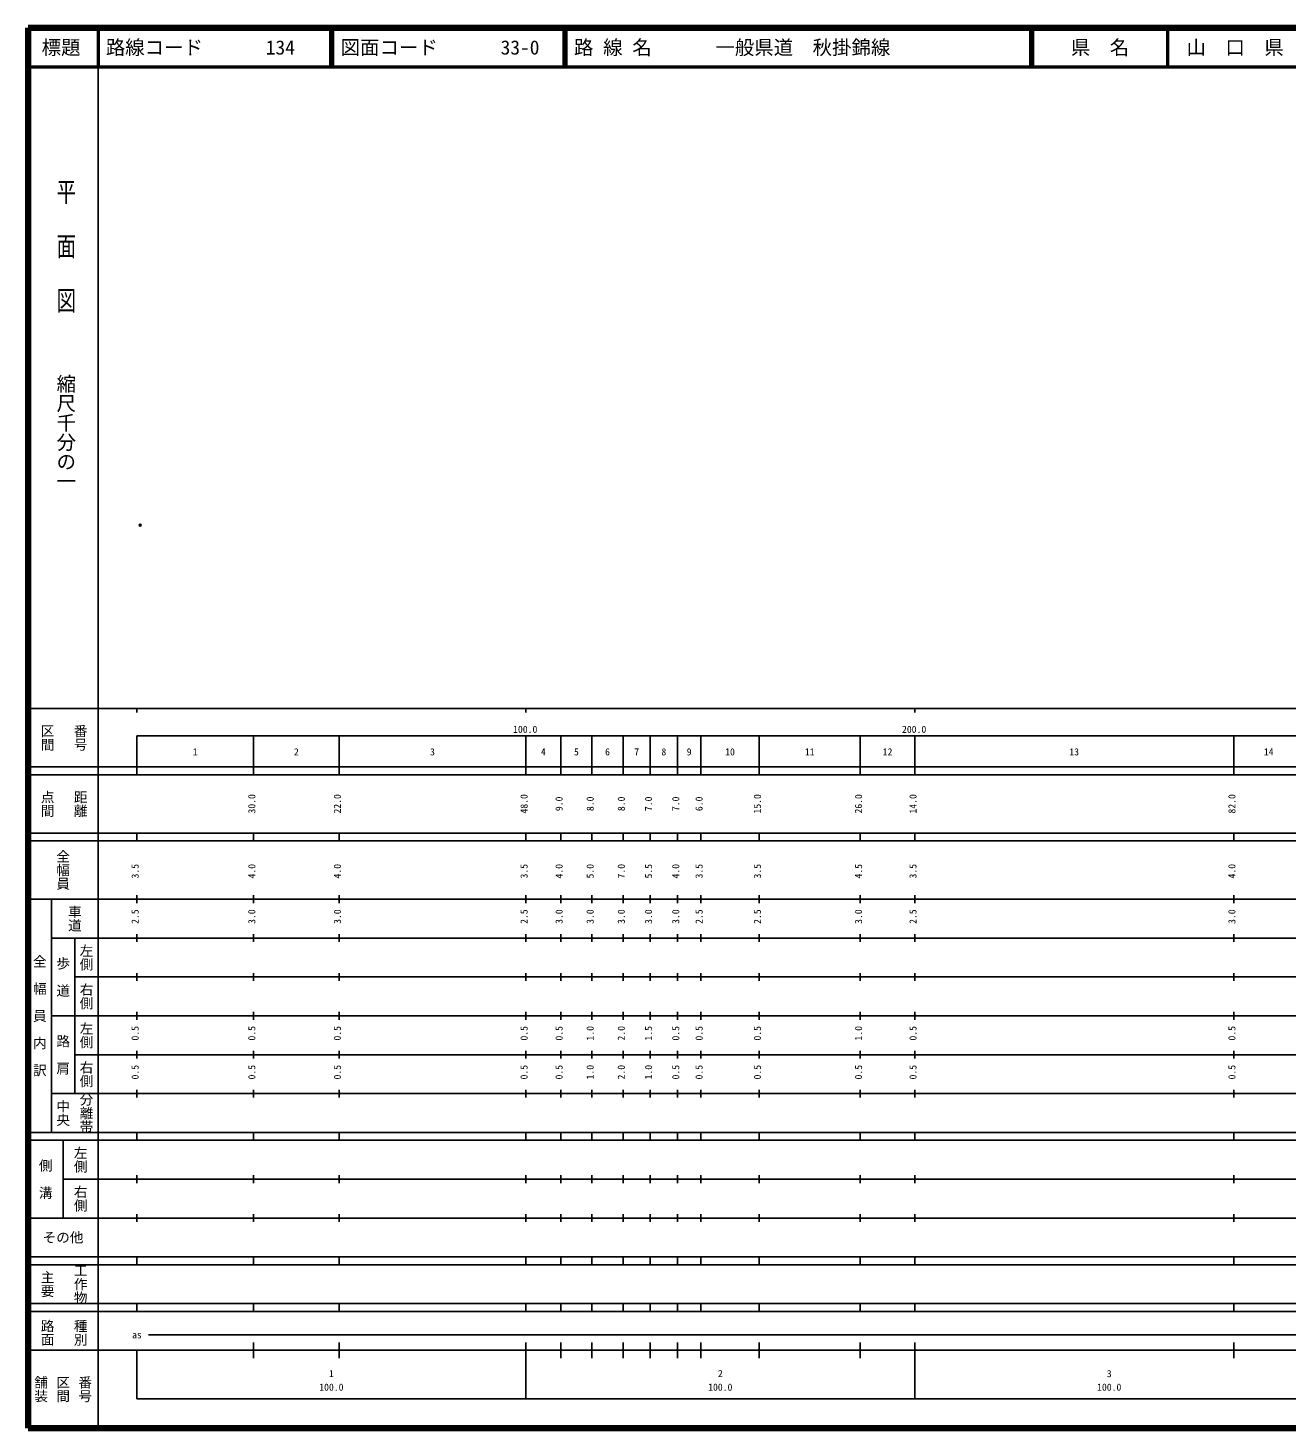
# Model space of a CAD drawing. Units: millimetres on the paper. Extents: x 40 to 680, y 20 to 380.
# Drawn here: x 40 to 363.7, y 20 to 380 of the extents above; entities that cross this region are included whole.
import ezdxf
from ezdxf.enums import TextEntityAlignment as Align

# ---------------------------------------------------------------- set-up
doc = ezdxf.new("R2010")
doc.units = ezdxf.units.MM
doc.header["$PDMODE"] = 32
doc.header["$PDSIZE"] = 0.5
doc.layers.add('M-OTRS', color=6, linetype='Continuous')
doc.layers.add('M-TTL-TXT', color=7, linetype='Continuous')
for name, color, linetype, lineweight in [('M-TTL', 2, 'Continuous', 140), ('M-TTL-BAND', 7, 'Continuous', 25), ('M-TTL-LINE', 7, 'Continuous', 50)]:
    doc.layers.add(name, color=color, linetype=linetype, lineweight=lineweight)
doc.styles.add('@ＭＳ ゴシック', font='')
doc.styles.add('ＭＳ ゴシック', font='')
doc.styles.get('@ＭＳ ゴシック').set_extended_font_data('@MS Gothic')
doc.styles.get('ＭＳ ゴシック').set_extended_font_data('MS Gothic')

msp = doc.modelspace()

# ---------------------------------------------------------------- linework, layer by layer
at = {"layer": 'M-OTRS'}
msp.add_point((68.872, 252.187), dxfattribs=at)
at = {"layer": 'M-TTL'}
for p, q in [((40, 380), (40, 20)), ((680, 380), (40, 380)), ((40, 20), (680, 20))]:
    msp.add_line(p, q, dxfattribs=at)
at = {"layer": 'M-TTL-BAND'}
for p, q in [((58, 370), (58, 20)), ((40, 205), (579, 205)), ((68, 205), (68, 204)), ((168, 205), (168, 204)), ((268, 205), (268, 204)), ((68, 198), (579, 198)), ((68, 198), (68, 188)), ((98, 188), (98, 198)), ((120, 188), (120, 198)), ((168, 188), (168, 198)), ((177, 188), (177, 198)), ((185, 188), (185, 198)), ((193, 188), (193, 198)), ((200, 188), (200, 198)), ((207, 188), (207, 198)), ((213, 188), (213, 198)), ((228, 188), (228, 198)), ((254, 188), (254, 198)), ((268, 188), (268, 198)), ((350, 188), (350, 198)), ((40, 190), (579, 190)), ((40, 188), (579, 188)), ((40, 173), (579, 173)), ((68, 171), (68, 173)), ((98, 171), (98, 173)), ((120, 171), (120, 173)), ((168, 171), (168, 173)), ((177, 171), (177, 173)), ((185, 171), (185, 173)), ((193, 171), (193, 173)), ((200, 171), (200, 173)), ((207, 171), (207, 173)), ((213, 171), (213, 173)), ((228, 171), (228, 173)), ((254, 171), (254, 173)), ((268, 171), (268, 173)), ((350, 171), (350, 173)), ((40, 171), (579, 171)), ((40, 156), (579, 156)), ((46, 96), (46, 156)), ((68, 155), (68, 157)), ((98, 155), (98, 157)), ((120, 155), (120, 157)), ((168, 155), (168, 157)), ((177, 155), (177, 157)), ((185, 155), (185, 157)), ((193, 155), (193, 157)), ((200, 155), (200, 157)), ((207, 155), (207, 157)), ((213, 155), (213, 157)), ((228, 155), (228, 157)), ((254, 155), (254, 157)), ((268, 155), (268, 157)), ((350, 155), (350, 157)), ((46, 146), (579, 146)), ((52, 146), (52, 106)), ((68, 145), (68, 147)), ((98, 145), (98, 147)), ((120, 145), (120, 147)), ((168, 145), (168, 147)), ((177, 145), (177, 147)), ((185, 145), (185, 147)), ((193, 145), (193, 147)), ((200, 145), (200, 147)), ((207, 145), (207, 147)), ((213, 145), (213, 147)), ((228, 145), (228, 147)), ((254, 145), (254, 147)), ((268, 145), (268, 147)), ((350, 145), (350, 147)), ((68, 135), (68, 137)), ((98, 135), (98, 137)), ((120, 135), (120, 137)), ((168, 135), (168, 137)), ((177, 135), (177, 137)), ((185, 135), (185, 137)), ((193, 135), (193, 137)), ((200, 135), (200, 137)), ((207, 135), (207, 137)), ((213, 135), (213, 137)), ((228, 135), (228, 137)), ((254, 135), (254, 137)), ((268, 135), (268, 137)), ((350, 135), (350, 137)), ((52, 136), (579, 136)), ((46, 126), (579, 126)), ((68, 125), (68, 127)), ((98, 125), (98, 127)), ((120, 125), (120, 127)), ((168, 125), (168, 127)), ((177, 125), (177, 127)), ((185, 125), (185, 127)), ((193, 125), (193, 127)), ((200, 125), (200, 127)), ((207, 125), (207, 127)), ((213, 125), (213, 127)), ((228, 125), (228, 127)), ((254, 125), (254, 127)), ((268, 125), (268, 127)), ((350, 125), (350, 127)), ((52, 116), (579, 116)), ((68, 115), (68, 117)), ((98, 115), (98, 117)), ((120, 115), (120, 117)), ((168, 115), (168, 117)), ((177, 115), (177, 117)), ((185, 115), (185, 117)), ((193, 115), (193, 117)), ((200, 115), (200, 117)), ((207, 115), (207, 117)), ((213, 115), (213, 117)), ((228, 115), (228, 117)), ((254, 115), (254, 117)), ((268, 115), (268, 117)), ((350, 115), (350, 117)), ((46, 106), (579, 106)), ((68, 105), (68, 107)), ((98, 105), (98, 107)), ((120, 105), (120, 107)), ((168, 105), (168, 107)), ((177, 105), (177, 107)), ((185, 105), (185, 107)), ((193, 105), (193, 107)), ((200, 105), (200, 107)), ((207, 105), (207, 107)), ((213, 105), (213, 107)), ((228, 105), (228, 107)), ((254, 105), (254, 107)), ((268, 105), (268, 107)), ((350, 105), (350, 107)), ((40, 96), (579, 96)), ((40, 94), (579, 94)), ((49, 94), (49, 74)), ((68, 94), (68, 96)), ((98, 94), (98, 96)), ((120, 94), (120, 96)), ((168, 94), (168, 96)), ((177, 94), (177, 96)), ((185, 94), (185, 96)), ((193, 94), (193, 96)), ((200, 94), (200, 96)), ((207, 94), (207, 96)), ((213, 94), (213, 96)), ((228, 94), (228, 96)), ((254, 94), (254, 96)), ((268, 94), (268, 96)), ((350, 94), (350, 96)), ((49, 84), (579, 84)), ((68, 83), (68, 85)), ((98, 83), (98, 85)), ((120, 83), (120, 85)), ((168, 83), (168, 85)), ((177, 83), (177, 85)), ((185, 83), (185, 85)), ((193, 83), (193, 85)), ((200, 83), (200, 85)), ((207, 83), (207, 85)), ((213, 83), (213, 85)), ((228, 83), (228, 85)), ((254, 83), (254, 85)), ((268, 83), (268, 85)), ((350, 83), (350, 85)), ((40, 74), (579, 74)), ((68, 73), (68, 75)), ((98, 73), (98, 75)), ((120, 73), (120, 75)), ((168, 73), (168, 75)), ((177, 73), (177, 75)), ((185, 73), (185, 75)), ((193, 73), (193, 75)), ((200, 73), (200, 75)), ((207, 73), (207, 75)), ((213, 73), (213, 75)), ((228, 73), (228, 75)), ((254, 73), (254, 75)), ((268, 73), (268, 75)), ((350, 73), (350, 75)), ((40, 64), (579, 64)), ((40, 62), (579, 62)), ((68, 62), (68, 64)), ((98, 62), (98, 64)), ((120, 62), (120, 64)), ((168, 62), (168, 64)), ((177, 62), (177, 64)), ((185, 62), (185, 64)), ((193, 62), (193, 64)), ((200, 62), (200, 64)), ((207, 62), (207, 64)), ((213, 62), (213, 64)), ((228, 62), (228, 64)), ((254, 62), (254, 64)), ((268, 62), (268, 64)), ((350, 62), (350, 64)), ((40, 52), (579, 52)), ((68, 50), (68, 52)), ((98, 50), (98, 52)), ((120, 50), (120, 52)), ((168, 50), (168, 52)), ((177, 50), (177, 52)), ((185, 50), (185, 52)), ((193, 50), (193, 52)), ((200, 50), (200, 52)), ((207, 50), (207, 52)), ((213, 50), (213, 52)), ((228, 50), (228, 52)), ((254, 50), (254, 52)), ((268, 50), (268, 52)), ((350, 50), (350, 52)), ((40, 50), (579, 50)), ((71, 44), (565, 44)), ((40, 40), (579, 40)), ((68, 40), (68, 27.5)), ((98, 38), (98, 42)), ((120, 38), (120, 42)), ((168, 27.5), (168, 42)), ((177, 38), (177, 42)), ((185, 38), (185, 42)), ((193, 38), (193, 42)), ((200, 38), (200, 42)), ((207, 38), (207, 42)), ((213, 38), (213, 42)), ((228, 38), (228, 42)), ((254, 38), (254, 42)), ((268, 27.5), (268, 42)), ((350, 38), (350, 42)), ((68, 27.5), (579, 27.5))]:
    msp.add_line(p, q, dxfattribs=at)
at = {"layer": 'M-TTL-LINE'}
for p, q in [((58, 380), (58, 370)), ((117.75, 380), (117.75, 370)), ((118.25, 380), (118.25, 370)), ((177.75, 380), (177.75, 370)), ((178.25, 380), (178.25, 370)), ((297.75, 380), (297.75, 370)), ((298.25, 380), (298.25, 370)), ((333, 380), (333, 370)), ((40, 370), (680, 370))]:
    msp.add_line(p, q, dxfattribs=at)

# ---------------------------------------------------------------- texts
at = {"layer": 'M-TTL-BAND', "style": '@ＭＳ ゴシック', "width": 1.4}
msp.add_text('平  面  図', height=3.666, rotation=270, dxfattribs=at).set_placement((49.777, 306.475), align=Align.MIDDLE_RIGHT)
at = {"layer": 'M-TTL-BAND', "style": '@ＭＳ ゴシック'}
msp.add_text('縮尺千分の一', height=3.666, rotation=270, dxfattribs=at).set_placement((49.777, 261.03), align=Align.MIDDLE_RIGHT)
for s, p in [('区間', (45, 197.5)), ('番号', (53.5, 197.5)), ('点間', (45, 180.5)), ('距離', (53.5, 180.5)), ('全幅員', (49, 163.5)), ('車道', (52, 151)), ('左側', (55, 141)), ('全\u3000幅\u3000員\u3000内\u3000訳', (43, 126)), ('歩\u3000道', (49, 136)), ('右側', (55, 131)), ('左側', (55, 121)), ('路\u3000肩', (49, 116)), ('右側', (55, 111)), ('分離帯', (55, 101)), ('中央', (49, 101)), ('左側', (53.5, 89)), ('側\u3000溝', (44.5, 84)), ('右側', (53.5, 79)), ('工作物', (53.5, 57)), ('主要', (45, 57)), ('路面', (45, 44.5)), ('種別', (53.5, 44.5)), ('舗装', (43.333, 30)), ('区間', (49, 30)), ('番号', (54.667, 30))]:
    msp.add_text(s, height=2.566, rotation=270, dxfattribs=at).set_placement(p, align=Align.MIDDLE_CENTER)
at = {"layer": 'M-TTL-BAND', "style": 'ＭＳ ゴシック'}
for s, p in [('100.0', (167.844, 198.195)), ('200.0', (267.844, 198.195)), ('1', (83, 192.405)), ('2', (109, 192.405)), ('3', (144, 192.405)), ('4', (172.5, 192.405)), ('5', (181, 192.405)), ('6', (189, 192.405)), ('7', (196.5, 192.405)), ('8', (203.5, 192.405)), ('9', (210, 192.405)), ('10', (220.5, 192.405)), ('11', (241, 192.405)), ('12', (261, 192.405)), ('13', (309, 192.405)), ('14', (359, 192.405)), ('as', (68, 42.5)), ('1', (118, 32.523)), ('2', (218, 32.523)), ('3', (318, 32.523)), ('100.0', (118, 29.033)), ('100.0', (218, 29.033)), ('100.0', (318, 29.033))]:
    msp.add_text(s, height=1.833, dxfattribs=at).set_placement(p, align=Align.BOTTOM_CENTER)
for s, p in [('30.0', (99, 180.5)), ('22.0', (121, 180.5)), ('48.0', (169, 180.5)), ('9.0', (178, 180.5)), ('8.0', (186, 180.5)), ('8.0', (194, 180.5)), ('7.0', (201, 180.5)), ('7.0', (208, 180.5)), ('6.0', (214, 180.5)), ('15.0', (229, 180.5)), ('26.0', (255, 180.5)), ('14.0', (269, 180.5)), ('82.0', (351, 180.5)), ('3.5', (69, 163.174)), ('4.0', (99, 163.174)), ('4.0', (121, 163.174)), ('3.5', (169, 163.174)), ('4.0', (178, 163.174)), ('5.0', (186, 163.174)), ('7.0', (194, 163.174)), ('5.5', (201, 163.174)), ('4.0', (208, 163.174)), ('3.5', (214, 163.174)), ('3.5', (229, 163.174)), ('4.5', (255, 163.174)), ('3.5', (269, 163.174)), ('4.0', (351, 163.174)), ('2.5', (69, 151.5)), ('3.0', (99, 151.5)), ('3.0', (121, 151.5)), ('2.5', (169, 151.5)), ('3.0', (178, 151.5)), ('3.0', (186, 151.5)), ('3.0', (194, 151.5)), ('3.0', (201, 151.5)), ('3.0', (208, 151.5)), ('2.5', (214, 151.5)), ('2.5', (229, 151.5)), ('3.0', (255, 151.5)), ('2.5', (269, 151.5)), ('3.0', (351, 151.5)), ('0.5', (69, 121.5)), ('0.5', (99, 121.5)), ('0.5', (121, 121.5)), ('0.5', (169, 121.5)), ('0.5', (178, 121.5)), ('1.0', (186, 121.5)), ('2.0', (194, 121.5)), ('1.5', (201, 121.5)), ('0.5', (208, 121.5)), ('0.5', (214, 121.5)), ('0.5', (229, 121.5)), ('1.0', (255, 121.5)), ('0.5', (269, 121.5)), ('0.5', (351, 121.5)), ('0.5', (69, 111.5)), ('0.5', (99, 111.5)), ('0.5', (121, 111.5)), ('0.5', (169, 111.5)), ('0.5', (178, 111.5)), ('1.0', (186, 111.5)), ('2.0', (194, 111.5)), ('1.0', (201, 111.5)), ('0.5', (208, 111.5)), ('0.5', (214, 111.5)), ('0.5', (229, 111.5)), ('0.5', (255, 111.5)), ('0.5', (269, 111.5)), ('0.5', (351, 111.5))]:
    msp.add_text(s, height=1.833, rotation=90, dxfattribs=at).set_placement(p, align=Align.BOTTOM_CENTER)
msp.add_text('その他', height=2.566, dxfattribs=at).set_placement((49, 69), align=Align.MIDDLE_CENTER)
at = {"layer": 'M-TTL-TXT', "style": 'ＭＳ ゴシック'}
for s, p in [('標題', (48.5, 375)), ('県\u3000名', (315.625, 375)), ('山\u3000口\u3000県', (350.375, 375))]:
    msp.add_text(s, height=3.666, dxfattribs=at).set_placement(p, align=Align.MIDDLE_CENTER)
for s, p in [('路線コード', (60, 375)), ('134', (101.142, 375)), ('図面コード', (120.38, 375)), ('33-0', (161.521, 375)), ('路 線 名', (180.38, 375)), ('一般県道\u3000秋掛錦線', (216.734, 375))]:
    msp.add_text(s, height=3.666, dxfattribs=at).set_placement(p, align=Align.MIDDLE_LEFT)

doc.saveas('drawing.dxf')
